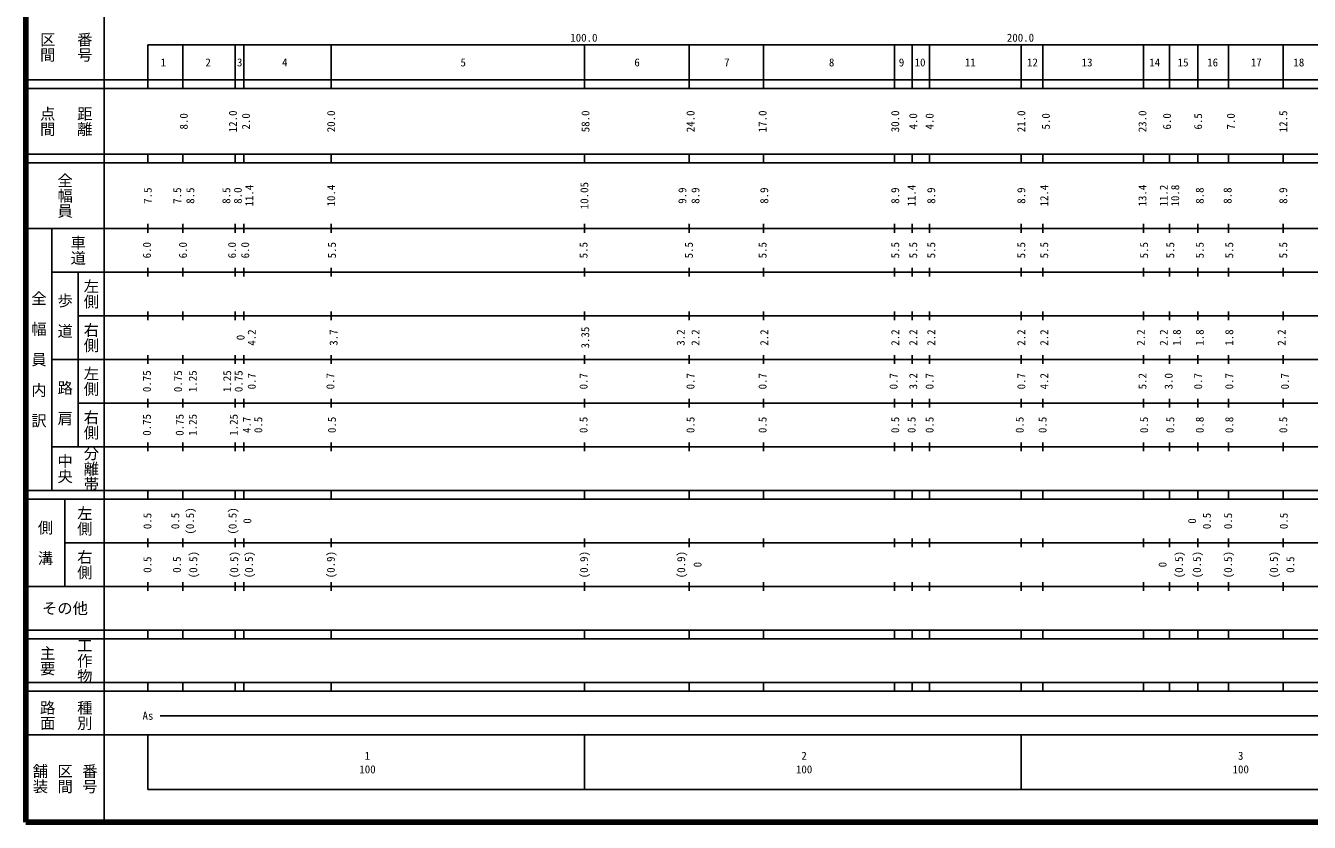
# Model space of a CAD drawing. Units: millimetres on the paper. Extents: x 40 to 680, y 20 to 380.
# Drawn here: x 40 to 334, y 20 to 202.4 of the extents above; entities that cross this region are included whole.
import ezdxf
from ezdxf.enums import TextEntityAlignment as Align

# ---------------------------------------------------------------- set-up
doc = ezdxf.new("R2010")
doc.units = ezdxf.units.MM
doc.layers.add('M-TTL', color=2, linetype='Continuous', lineweight=140)
doc.layers.add('M-TTL-BAND', color=7, linetype='Continuous', lineweight=25)
doc.styles.add('@ＭＳ ゴシック', font='')
doc.styles.add('ＭＳ ゴシック', font='')
doc.styles.get('@ＭＳ ゴシック').set_extended_font_data('@MS Gothic')
doc.styles.get('ＭＳ ゴシック').set_extended_font_data('MS Gothic')

msp = doc.modelspace()

# ---------------------------------------------------------------- linework, layer by layer
at = {"layer": 'M-TTL'}
for p, q in [((40, 380), (40, 20)), ((40, 20), (680, 20))]:
    msp.add_line(p, q, dxfattribs=at)
at = {"layer": 'M-TTL-BAND'}
for p, q in [((58, 370), (58, 20)), ((68, 198), (579, 198)), ((68, 198), (68, 188)), ((76, 198), (76, 188)), ((88, 198), (88, 188)), ((90, 198), (90, 188)), ((110, 198), (110, 188)), ((168, 198), (168, 188)), ((192, 198), (192, 188)), ((209, 198), (209, 188)), ((239, 198), (239, 188)), ((243, 198), (243, 188)), ((247, 198), (247, 188)), ((268, 198), (268, 188)), ((273, 198), (273, 188)), ((296, 198), (296, 188)), ((302, 198), (302, 188)), ((308.5, 198), (308.5, 188)), ((315.5, 198), (315.5, 188)), ((328, 198), (328, 188)), ((40, 190), (579, 190)), ((40, 188), (579, 188)), ((40, 173), (579, 173)), ((40, 171), (579, 171)), ((68, 171), (68, 173)), ((76, 173), (76, 171)), ((88, 173), (88, 171)), ((90, 173), (90, 171)), ((110, 173), (110, 171)), ((168, 171), (168, 173)), ((192, 173), (192, 171)), ((209, 173), (209, 171)), ((239, 173), (239, 171)), ((243, 173), (243, 171)), ((247, 173), (247, 171)), ((268, 173), (268, 171)), ((273, 173), (273, 171)), ((296, 173), (296, 171)), ((302, 173), (302, 171)), ((308.5, 173), (308.5, 171)), ((315.5, 173), (315.5, 171)), ((328, 173), (328, 171)), ((40, 156), (579, 156)), ((46, 96), (46, 156)), ((68, 155), (68, 157)), ((76, 157), (76, 155)), ((88, 157), (88, 155)), ((90, 157), (90, 155)), ((110, 157), (110, 155)), ((168, 155), (168, 157)), ((192, 157), (192, 155)), ((209, 157), (209, 155)), ((239, 157), (239, 155)), ((243, 157), (243, 155)), ((247, 157), (247, 155)), ((268, 157), (268, 155)), ((273, 157), (273, 155)), ((296, 157), (296, 155)), ((302, 157), (302, 155)), ((308.5, 157), (308.5, 155)), ((315.5, 157), (315.5, 155)), ((328, 157), (328, 155)), ((46, 146), (579, 146)), ((52, 146), (52, 106)), ((68, 145), (68, 147)), ((76, 147), (76, 145)), ((88, 147), (88, 145)), ((90, 147), (90, 145)), ((110, 147), (110, 145)), ((168, 145), (168, 147)), ((192, 147), (192, 145)), ((209, 147), (209, 145)), ((239, 147), (239, 145)), ((243, 147), (243, 145)), ((247, 147), (247, 145)), ((268, 147), (268, 145)), ((273, 147), (273, 145)), ((296, 147), (296, 145)), ((302, 147), (302, 145)), ((308.5, 147), (308.5, 145)), ((315.5, 147), (315.5, 145)), ((328, 147), (328, 145)), ((52, 136), (579, 136)), ((68, 135), (68, 137)), ((76, 137), (76, 135)), ((88, 137), (88, 135)), ((90, 137), (90, 135)), ((110, 137), (110, 135)), ((168, 135), (168, 137)), ((192, 137), (192, 135)), ((209, 137), (209, 135)), ((239, 137), (239, 135)), ((243, 137), (243, 135)), ((247, 137), (247, 135)), ((268, 137), (268, 135)), ((273, 137), (273, 135)), ((296, 137), (296, 135)), ((302, 137), (302, 135)), ((308.5, 137), (308.5, 135)), ((315.5, 137), (315.5, 135)), ((328, 137), (328, 135)), ((68, 125), (68, 127)), ((76, 127), (76, 125)), ((88, 127), (88, 125)), ((90, 127), (90, 125)), ((110, 127), (110, 125)), ((168, 125), (168, 127)), ((192, 127), (192, 125)), ((209, 127), (209, 125)), ((239, 127), (239, 125)), ((243, 127), (243, 125)), ((247, 127), (247, 125)), ((268, 127), (268, 125)), ((273, 127), (273, 125)), ((296, 127), (296, 125)), ((302, 127), (302, 125)), ((308.5, 127), (308.5, 125)), ((315.5, 127), (315.5, 125)), ((328, 127), (328, 125)), ((46, 126), (579, 126)), ((52, 116), (579, 116)), ((68, 115), (68, 117)), ((76, 117), (76, 115)), ((88, 117), (88, 115)), ((90, 117), (90, 115)), ((110, 117), (110, 115)), ((168, 115), (168, 117)), ((192, 117), (192, 115)), ((209, 117), (209, 115)), ((239, 117), (239, 115)), ((243, 117), (243, 115)), ((247, 117), (247, 115)), ((268, 117), (268, 115)), ((273, 117), (273, 115)), ((296, 117), (296, 115)), ((302, 117), (302, 115)), ((308.5, 117), (308.5, 115)), ((315.5, 117), (315.5, 115)), ((328, 117), (328, 115)), ((46, 106), (579, 106)), ((68, 105), (68, 107)), ((76, 107), (76, 105)), ((88, 107), (88, 105)), ((90, 107), (90, 105)), ((110, 107), (110, 105)), ((168, 105), (168, 107)), ((192, 107), (192, 105)), ((209, 107), (209, 105)), ((239, 107), (239, 105)), ((243, 107), (243, 105)), ((247, 107), (247, 105)), ((268, 107), (268, 105)), ((273, 107), (273, 105)), ((296, 107), (296, 105)), ((302, 107), (302, 105)), ((308.5, 107), (308.5, 105)), ((315.5, 107), (315.5, 105)), ((328, 107), (328, 105)), ((40, 96), (579, 96)), ((68, 94), (68, 96)), ((76, 96), (76, 94)), ((88, 96), (88, 94)), ((90, 96), (90, 94)), ((110, 96), (110, 94)), ((168, 94), (168, 96)), ((192, 96), (192, 94)), ((209, 96), (209, 94)), ((239, 96), (239, 94)), ((243, 96), (243, 94)), ((247, 96), (247, 94)), ((268, 96), (268, 94)), ((273, 96), (273, 94)), ((296, 96), (296, 94)), ((302, 96), (302, 94)), ((308.5, 96), (308.5, 94)), ((315.5, 96), (315.5, 94)), ((328, 96), (328, 94)), ((40, 94), (579, 94)), ((49, 94), (49, 74)), ((49, 84), (579, 84)), ((68, 83), (68, 85)), ((76, 85), (76, 83)), ((88, 85), (88, 83)), ((90, 85), (90, 83)), ((110, 85), (110, 83)), ((168, 83), (168, 85)), ((192, 85), (192, 83)), ((209, 85), (209, 83)), ((239, 85), (239, 83)), ((243, 85), (243, 83)), ((247, 85), (247, 83)), ((268, 85), (268, 83)), ((273, 85), (273, 83)), ((296, 85), (296, 83)), ((302, 85), (302, 83)), ((308.5, 85), (308.5, 83)), ((315.5, 85), (315.5, 83)), ((328, 85), (328, 83)), ((40, 74), (579, 74)), ((68, 73), (68, 75)), ((76, 75), (76, 73)), ((88, 75), (88, 73)), ((90, 75), (90, 73)), ((110, 75), (110, 73)), ((168, 73), (168, 75)), ((192, 75), (192, 73)), ((209, 75), (209, 73)), ((239, 75), (239, 73)), ((243, 75), (243, 73)), ((247, 75), (247, 73)), ((268, 75), (268, 73)), ((273, 75), (273, 73)), ((296, 75), (296, 73)), ((302, 75), (302, 73)), ((308.5, 75), (308.5, 73)), ((315.5, 75), (315.5, 73)), ((328, 75), (328, 73)), ((40, 64), (579, 64)), ((40, 62), (579, 62)), ((68, 62), (68, 64)), ((76, 64), (76, 62)), ((88, 64), (88, 62)), ((90, 64), (90, 62)), ((110, 64), (110, 62)), ((168, 62), (168, 64)), ((192, 64), (192, 62)), ((209, 64), (209, 62)), ((239, 64), (239, 62)), ((243, 64), (243, 62)), ((247, 64), (247, 62)), ((268, 64), (268, 62)), ((273, 64), (273, 62)), ((296, 64), (296, 62)), ((302, 64), (302, 62)), ((308.5, 64), (308.5, 62)), ((315.5, 64), (315.5, 62)), ((328, 64), (328, 62)), ((40, 52), (579, 52)), ((40, 50), (579, 50)), ((68, 50), (68, 52)), ((76, 52), (76, 50)), ((88, 52), (88, 50)), ((90, 52), (90, 50)), ((110, 52), (110, 50)), ((168, 50), (168, 52)), ((192, 52), (192, 50)), ((209, 52), (209, 50)), ((239, 52), (239, 50)), ((243, 52), (243, 50)), ((247, 52), (247, 50)), ((268, 52), (268, 50)), ((273, 52), (273, 50)), ((296, 52), (296, 50)), ((302, 52), (302, 50)), ((308.5, 52), (308.5, 50)), ((315.5, 52), (315.5, 50)), ((328, 52), (328, 50)), ((70.805, 44.406), (565.903, 44.406)), ((40, 40), (579, 40)), ((68, 40), (68, 27.5)), ((168, 40), (168, 27.5)), ((268, 40), (268, 27.5)), ((68, 27.5), (579, 27.5))]:
    msp.add_line(p, q, dxfattribs=at)

# ---------------------------------------------------------------- texts
for s, height, rotation, style, p in [('区間', 2.566, 270, '@ＭＳ ゴシック', (45, 197.5)), ('番号', 2.566, 270, '@ＭＳ ゴシック', (53.5, 197.5)), ('点間', 2.566, 270, '@ＭＳ ゴシック', (45, 180.5)), ('距離', 2.566, 270, '@ＭＳ ゴシック', (53.5, 180.5)), ('12.0', 1.833, 90, 'ＭＳ ゴシック', (87.453, 180.5)), ('20.0', 1.833, 90, 'ＭＳ ゴシック', (109.954, 180.5)), ('58.0', 1.833, 90, 'ＭＳ ゴシック', (168.202, 180.5)), ('24.0', 1.833, 90, 'ＭＳ ゴシック', (192.269, 180.5)), ('17.0', 1.833, 90, 'ＭＳ ゴシック', (208.77, 180.5)), ('30.0', 1.833, 90, 'ＭＳ ゴシック', (239.146, 180.5)), ('21.0', 1.833, 90, 'ＭＳ ゴシック', (268.022, 180.5)), ('23.0', 1.833, 90, 'ＭＳ ゴシック', (295.773, 180.5)), ('12.5', 1.833, 90, 'ＭＳ ゴシック', (328.024, 180.5)), ('8.0', 1.833, 90, 'ＭＳ ゴシック', (76.202, 180.5)), ('2.0', 1.833, 90, 'ＭＳ ゴシック', (90.453, 180.5)), ('4.0', 1.833, 90, 'ＭＳ ゴシック', (243.271, 180.5)), ('4.0', 1.833, 90, 'ＭＳ ゴシック', (247.021, 180.5)), ('5.0', 1.833, 90, 'ＭＳ ゴシック', (273.647, 180.5)), ('6.0', 1.833, 90, 'ＭＳ ゴシック', (301.398, 180.5)), ('6.5', 1.833, 90, 'ＭＳ ゴシック', (308.523, 180.5)), ('7.0', 1.833, 90, 'ＭＳ ゴシック', (316.024, 180.5)), ('全幅員', 2.566, 270, '@ＭＳ ゴシック', (49, 163.5)), ('7.5', 1.833, 90, 'ＭＳ ゴシック', (67.952, 163.5)), ('7.5', 1.833, 90, 'ＭＳ ゴシック', (74.702, 163.5)), ('8.5', 1.833, 90, 'ＭＳ ゴシック', (77.702, 163.5)), ('8.5', 1.833, 90, 'ＭＳ ゴシック', (85.953, 163.5)), ('8.0', 1.833, 90, 'ＭＳ ゴシック', (88.578, 163.5)), ('11.4', 1.833, 90, 'ＭＳ ゴシック', (91.203, 163.5)), ('10.4', 1.833, 90, 'ＭＳ ゴシック', (109.954, 163.5)), ('10.05', 1.833, 90, 'ＭＳ ゴシック', (167.952, 163.5)), ('9.9', 1.833, 90, 'ＭＳ ゴシック', (190.394, 163.5)), ('8.9', 1.833, 90, 'ＭＳ ゴシック', (193.394, 163.5)), ('8.9', 1.833, 90, 'ＭＳ ゴシック', (209.145, 163.5)), ('8.9', 1.833, 90, 'ＭＳ ゴシック', (239.146, 163.5)), ('11.4', 1.833, 90, 'ＭＳ ゴシック', (242.896, 163.5)), ('8.9', 1.833, 90, 'ＭＳ ゴシック', (247.396, 163.5)), ('8.9', 1.833, 90, 'ＭＳ ゴシック', (268.022, 163.5)), ('12.4', 1.833, 90, 'ＭＳ ゴシック', (273.272, 163.5)), ('13.4', 1.833, 90, 'ＭＳ ゴシック', (295.773, 163.5)), ('11.2', 1.833, 90, 'ＭＳ ゴシック', (300.648, 163.5)), ('10.8', 1.833, 90, 'ＭＳ ゴシック', (303.273, 163.5)), ('8.8', 1.833, 90, 'ＭＳ ゴシック', (308.898, 163.5)), ('8.8', 1.833, 90, 'ＭＳ ゴシック', (315.273, 163.5)), ('8.9', 1.833, 90, 'ＭＳ ゴシック', (328.024, 163.5)), ('車道', 2.566, 270, '@ＭＳ ゴシック', (52, 151)), ('6.0', 1.833, 90, 'ＭＳ ゴシック', (67.765, 151)), ('6.0', 1.833, 90, 'ＭＳ ゴシック', (76.015, 151)), ('6.0', 1.833, 90, 'ＭＳ ゴシック', (87.265, 151)), ('6.0', 1.833, 90, 'ＭＳ ゴシック', (90.265, 151)), ('5.5', 1.833, 90, 'ＭＳ ゴシック', (110.141, 151)), ('5.5', 1.833, 90, 'ＭＳ ゴシック', (167.765, 151)), ('5.5', 1.833, 90, 'ＭＳ ゴシック', (191.894, 151)), ('5.5', 1.833, 90, 'ＭＳ ゴシック', (208.77, 151)), ('5.5', 1.833, 90, 'ＭＳ ゴシック', (239.146, 151)), ('5.5', 1.833, 90, 'ＭＳ ゴシック', (243.271, 151)), ('5.5', 1.833, 90, 'ＭＳ ゴシック', (247.396, 151)), ('5.5', 1.833, 90, 'ＭＳ ゴシック', (268.022, 151)), ('5.5', 1.833, 90, 'ＭＳ ゴシック', (273.272, 151)), ('5.5', 1.833, 90, 'ＭＳ ゴシック', (296.148, 151)), ('5.5', 1.833, 90, 'ＭＳ ゴシック', (302.148, 151)), ('5.5', 1.833, 90, 'ＭＳ ゴシック', (308.898, 151)), ('5.5', 1.833, 90, 'ＭＳ ゴシック', (315.649, 151)), ('5.5', 1.833, 90, 'ＭＳ ゴシック', (328.024, 151)), ('左側', 2.566, 270, '@ＭＳ ゴシック', (55, 141)), ('全\u3000幅\u3000員\u3000内\u3000訳', 2.566, 270, '@ＭＳ ゴシック', (43, 126)), ('歩\u3000道', 2.566, 270, '@ＭＳ ゴシック', (49, 136)), ('右側', 2.566, 270, '@ＭＳ ゴシック', (55, 131)), ('4.2', 1.833, 90, 'ＭＳ ゴシック', (91.765, 131)), ('3.7', 1.833, 90, 'ＭＳ ゴシック', (110.516, 131)), ('3.35', 1.833, 90, 'ＭＳ ゴシック', (168.145, 131)), ('3.2', 1.833, 90, 'ＭＳ ゴシック', (190.019, 131)), ('2.2', 1.833, 90, 'ＭＳ ゴシック', (193.394, 131)), ('2.2', 1.833, 90, 'ＭＳ ゴシック', (209.145, 131)), ('2.2', 1.833, 90, 'ＭＳ ゴシック', (239.146, 131)), ('2.2', 1.833, 90, 'ＭＳ ゴシック', (243.271, 131)), ('2.2', 1.833, 90, 'ＭＳ ゴシック', (247.396, 131)), ('2.2', 1.833, 90, 'ＭＳ ゴシック', (268.022, 131)), ('2.2', 1.833, 90, 'ＭＳ ゴシック', (273.272, 131)), ('2.2', 1.833, 90, 'ＭＳ ゴシック', (295.398, 131)), ('2.2', 1.833, 90, 'ＭＳ ゴシック', (300.648, 131)), ('1.8', 1.833, 90, 'ＭＳ ゴシック', (303.648, 131)), ('1.8', 1.833, 90, 'ＭＳ ゴシック', (308.898, 131)), ('1.8', 1.833, 90, 'ＭＳ ゴシック', (315.649, 131)), ('2.2', 1.833, 90, 'ＭＳ ゴシック', (327.649, 131)), ('0', 1.833, 90, 'ＭＳ ゴシック', (89.205, 131)), ('左側', 2.566, 270, '@ＭＳ ゴシック', (55, 121)), ('路\u3000肩', 2.566, 270, '@ＭＳ ゴシック', (49, 116)), ('0.75', 1.833, 90, 'ＭＳ ゴシック', (67.765, 121)), ('0.75', 1.833, 90, 'ＭＳ ゴシック', (74.89, 121)), ('1.25', 1.833, 90, 'ＭＳ ゴシック', (78.265, 121)), ('1.25', 1.833, 90, 'ＭＳ ゴシック', (86.14, 121)), ('0.75', 1.833, 90, 'ＭＳ ゴシック', (88.765, 121)), ('0.7', 1.833, 90, 'ＭＳ ゴシック', (91.765, 121)), ('0.7', 1.833, 90, 'ＭＳ ゴシック', (109.766, 121)), ('0.7', 1.833, 90, 'ＭＳ ゴシック', (167.765, 121)), ('0.7', 1.833, 90, 'ＭＳ ゴシック', (192.269, 121)), ('0.7', 1.833, 90, 'ＭＳ ゴシック', (208.77, 121)), ('0.7', 1.833, 90, 'ＭＳ ゴシック', (238.771, 121)), ('3.2', 1.833, 90, 'ＭＳ ゴシック', (243.271, 121)), ('0.7', 1.833, 90, 'ＭＳ ゴシック', (247.021, 121)), ('0.7', 1.833, 90, 'ＭＳ ゴシック', (268.022, 121)), ('4.2', 1.833, 90, 'ＭＳ ゴシック', (273.272, 121)), ('5.2', 1.833, 90, 'ＭＳ ゴシック', (295.773, 121)), ('3.0', 1.833, 90, 'ＭＳ ゴシック', (301.773, 121)), ('0.7', 1.833, 90, 'ＭＳ ゴシック', (308.523, 121)), ('0.7', 1.833, 90, 'ＭＳ ゴシック', (315.649, 121)), ('0.7', 1.833, 90, 'ＭＳ ゴシック', (328.399, 121)), ('右側', 2.566, 270, '@ＭＳ ゴシック', (55, 111)), ('0.75', 1.833, 90, 'ＭＳ ゴシック', (67.765, 111)), ('0.75', 1.833, 90, 'ＭＳ ゴシック', (75.265, 111)), ('1.25', 1.833, 90, 'ＭＳ ゴシック', (78.265, 111)), ('1.25', 1.833, 90, 'ＭＳ ゴシック', (87.64, 111)), ('4.7', 1.833, 90, 'ＭＳ ゴシック', (90.64, 111)), ('0.5', 1.833, 90, 'ＭＳ ゴシック', (93.265, 111)), ('0.5', 1.833, 90, 'ＭＳ ゴシック', (110.141, 111)), ('0.5', 1.833, 90, 'ＭＳ ゴシック', (167.765, 111)), ('0.5', 1.833, 90, 'ＭＳ ゴシック', (192.269, 111)), ('0.5', 1.833, 90, 'ＭＳ ゴシック', (208.77, 111)), ('0.5', 1.833, 90, 'ＭＳ ゴシック', (239.146, 111)), ('0.5', 1.833, 90, 'ＭＳ ゴシック', (242.896, 111)), ('0.5', 1.833, 90, 'ＭＳ ゴシック', (247.021, 111)), ('0.5', 1.833, 90, 'ＭＳ ゴシック', (267.647, 111)), ('0.5', 1.833, 90, 'ＭＳ ゴシック', (272.897, 111)), ('0.5', 1.833, 90, 'ＭＳ ゴシック', (296.148, 111)), ('0.5', 1.833, 90, 'ＭＳ ゴシック', (302.148, 111)), ('0.8', 1.833, 90, 'ＭＳ ゴシック', (308.898, 111)), ('0.8', 1.833, 90, 'ＭＳ ゴシック', (315.649, 111)), ('0.5', 1.833, 90, 'ＭＳ ゴシック', (328.024, 111)), ('分離帯', 2.566, 270, '@ＭＳ ゴシック', (55, 101)), ('中央', 2.566, 270, '@ＭＳ ゴシック', (49, 101)), ('左側', 2.566, 270, '@ＭＳ ゴシック', (53.5, 89)), ('(0.5)', 1.833, 90, 'ＭＳ ゴシック', (77.631, 89)), ('(0.5)', 1.833, 90, 'ＭＳ ゴシック', (87.381, 89)), ('側\u3000溝', 2.566, 270, '@ＭＳ ゴシック', (44.5, 84)), ('0.5', 1.833, 90, 'ＭＳ ゴシック', (67.881, 89)), ('0.5', 1.833, 90, 'ＭＳ ゴシック', (74.256, 89)), ('0', 1.833, 90, 'ＭＳ ゴシック', (90.756, 89)), ('0', 1.833, 90, 'ＭＳ ゴシック', (307.139, 89)), ('0.5', 1.833, 90, 'ＭＳ ゴシック', (310.514, 89)), ('0.5', 1.833, 90, 'ＭＳ ゴシック', (315.39, 89)), ('0.5', 1.833, 90, 'ＭＳ ゴシック', (328.14, 89)), ('右側', 2.566, 270, '@ＭＳ ゴシック', (53.5, 79)), ('0.5', 1.833, 90, 'ＭＳ ゴシック', (67.881, 79)), ('0.5', 1.833, 90, 'ＭＳ ゴシック', (74.631, 79)), ('(0.5)', 1.833, 90, 'ＭＳ ゴシック', (78.381, 79)), ('(0.5)', 1.833, 90, 'ＭＳ ゴシック', (87.756, 79)), ('(0.5)', 1.833, 90, 'ＭＳ ゴシック', (91.131, 79)), ('(0.9)', 1.833, 90, 'ＭＳ ゴシック', (109.882, 79)), ('(0.9)', 1.833, 90, 'ＭＳ ゴシック', (167.881, 79)), ('(0.9)', 1.833, 90, 'ＭＳ ゴシック', (190.135, 79)), ('0', 1.833, 90, 'ＭＳ ゴシック', (193.885, 79)), ('0', 1.833, 90, 'ＭＳ ゴシック', (300.389, 79)), ('(0.5)', 1.833, 90, 'ＭＳ ゴシック', (304.139, 79)), ('(0.5)', 1.833, 90, 'ＭＳ ゴシック', (308.264, 79)), ('(0.5)', 1.833, 90, 'ＭＳ ゴシック', (315.39, 79)), ('(0.5)', 1.833, 90, 'ＭＳ ゴシック', (325.89, 79)), ('0.5', 1.833, 90, 'ＭＳ ゴシック', (329.64, 79)), ('主要', 2.566, 270, '@ＭＳ ゴシック', (45, 57)), ('工作物', 2.566, 270, '@ＭＳ ゴシック', (53.5, 57)), ('路面', 2.566, 270, '@ＭＳ ゴシック', (45, 44.5)), ('種別', 2.566, 270, '@ＭＳ ゴシック', (53.5, 44.5)), ('舗装', 2.566, 270, '@ＭＳ ゴシック', (43.333, 30)), ('区間', 2.566, 270, '@ＭＳ ゴシック', (49, 30)), ('番号', 2.566, 270, '@ＭＳ ゴシック', (54.667, 30))]:
    msp.add_text(s, height=height, rotation=rotation, dxfattribs=dict(at, style=style)).set_placement(p, align=Align.MIDDLE_CENTER)
at = {"layer": 'M-TTL-BAND', "style": 'ＭＳ ゴシック'}
for s, p in [('100.0', (167.844, 198.195)), ('200.0', (267.844, 198.195))]:
    msp.add_text(s, height=1.833, dxfattribs=at).set_placement(p, align=Align.BOTTOM_CENTER)
for s, height, p in [('1', 1.833, (71.543, 194)), ('2', 1.833, (81.789, 194)), ('3', 1.833, (89.012, 194)), ('4', 1.833, (99.345, 194)), ('5', 1.833, (140.209, 194)), ('6', 1.833, (180.03, 194)), ('7', 1.833, (200.599, 194)), ('8', 1.833, (224.6, 194)), ('9', 1.833, (240.6, 194)), ('10', 1.833, (244.851, 194)), ('11', 1.833, (256.351, 194)), ('12', 1.833, (270.602, 194)), ('13', 1.833, (283.102, 194)), ('14', 1.833, (298.603, 194)), ('15', 1.833, (305.103, 194)), ('16', 1.833, (311.853, 194)), ('17', 1.833, (321.853, 194)), ('18', 1.833, (331.604, 194)), ('その他', 2.566, (49, 69)), ('As', 1.833, (68.006, 44.406)), ('1', 1.833, (118.288, 35.238)), ('2', 1.833, (218.288, 35.238)), ('3', 1.833, (318.288, 35.238)), ('100', 1.833, (118.288, 32.131)), ('100', 1.833, (218.288, 32.131)), ('100', 1.833, (318.288, 32.131))]:
    msp.add_text(s, height=height, dxfattribs=at).set_placement(p, align=Align.MIDDLE_CENTER)

doc.saveas('drawing.dxf')
